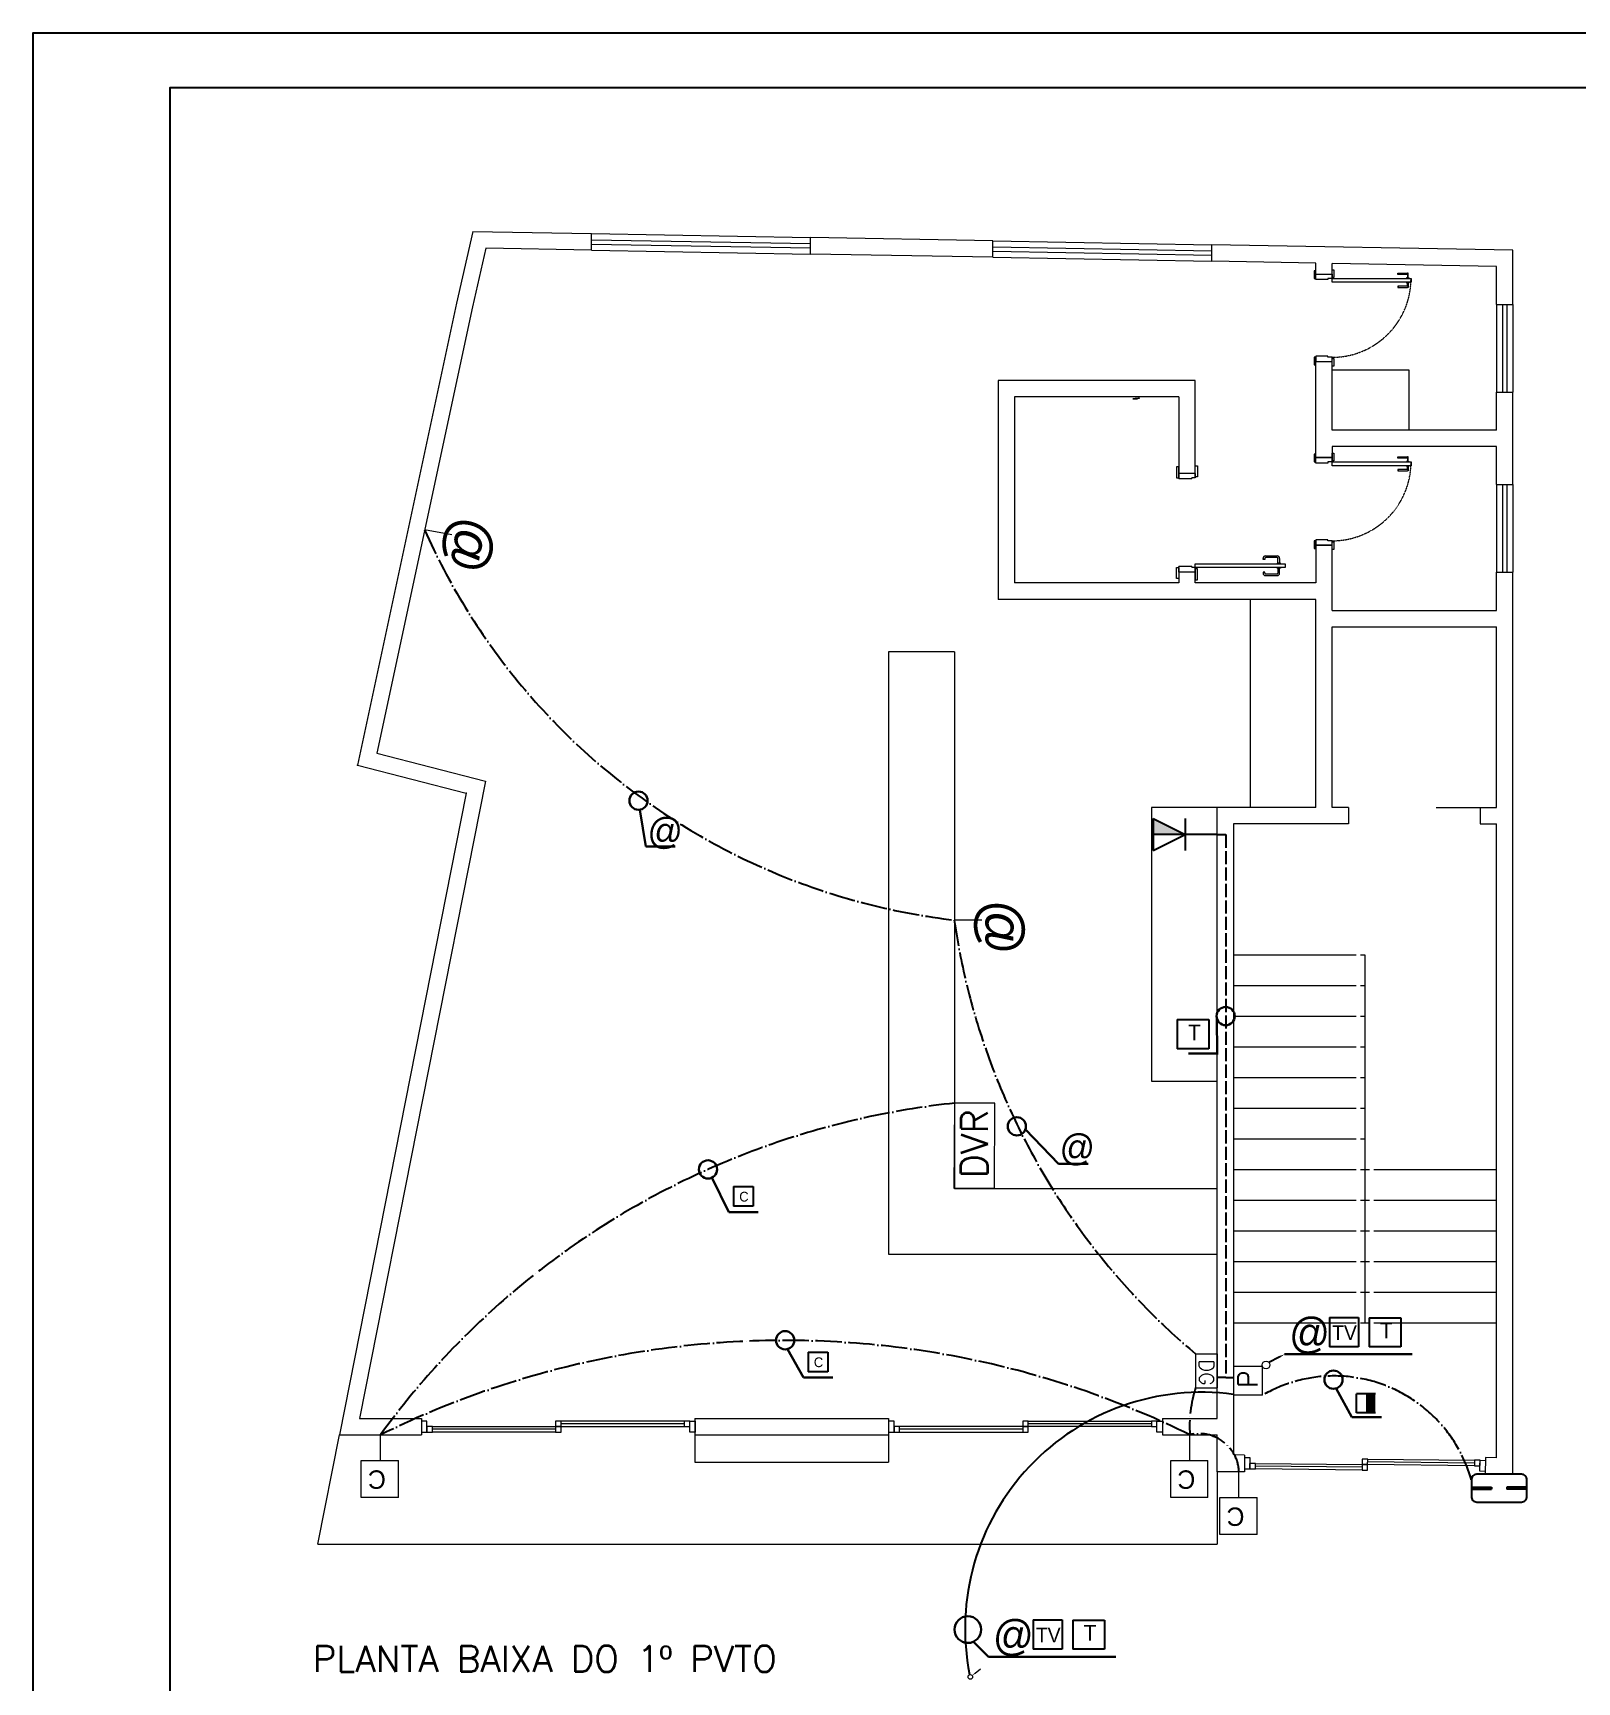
# Model space of a CAD drawing. Header units: millimetres. Extents: x 18652 to 51407, y 18252 to 30404.
# Drawn here: x 40451 to 41861, y 19716 to 21222 of the extents above; entities that cross this region are included whole.
import ezdxf

# ---------------------------------------------------------------- set-up
doc = ezdxf.new("R2010")
doc.units = ezdxf.units.MM
for name, pattern in [('ACAD_ISO02W100', [15, 12, -3]), ('ACAD_ISO04W100', [30, 24, -3, 0, -3]), ('CONTINU', [0]), ('HIDDEN', [0.375, 0.25, -0.125])]:
    doc.linetypes.add(name, pattern=pattern)
for name, color, linetype, lineweight in [('ARQ09252C', 252, 'Continuous', 9), ('EJEL05130C', 130, 'Continuous', 30), ('EJEL0580C', 80, 'Continuous', 9), ('EJEL09210C', 210, 'Continuous', 9), ('EJEL25170C', 170, 'Continuous', 25), ('EJEL25170T', 170, 'ACAD_ISO02W100', 25), ('EJEL25170TP', 1, 'ACAD_ISO04W100', 25), ('EJELFORMATO', 170, 'Continuous', 25)]:
    doc.layers.add(name, color=color, linetype=linetype, lineweight=lineweight)
for name, color, linetype in [('BLOCOS-ELÉTRICOS', 22, 'Continuous'), ('Correções', 30, 'Continuous'), ('P02', 2, 'Continuous'), ('Rede Lógica', 6, 'Continuous'), ('VIEWPORT', 10, 'Continuous')]:
    doc.layers.add(name, color=color, linetype=linetype)
doc.styles.add('PADRÃO', font='', dxfattribs={"height": 0.2})
doc.styles.add('ROMANS', font='romans.shx')
doc.styles.add('SR80', font='SIMPLEX', dxfattribs={"height": 0.1})
doc.styles.get('PADRÃO').set_extended_font_data('AvantGarde Bk BT')

# ---------------------------------------------------------------- blocks, each defined once
blk = doc.blocks.new('A$Ce3462856')
at = {"layer": 'EJEL0580C'}
blk.add_line((0.106, 0.274), (0.106, 0), dxfattribs=at)
at = {"layer": 'EJEL0580C', "style": 'PADRÃO'}
blk.add_text('@', height=0.408, dxfattribs=at).set_placement((-0.099, 0.274))
blk = doc.blocks.new('A$C10176D62')
at = {"layer": 'BLOCOS-ELÉTRICOS', "color": 1}
for p, q in [((0, 0.081), (0.1079, 0.081)), ((0, 0.069), (0.1079, 0.069)), ((0.1079, 0.081), (0.1079, 0.069)), ((0.3, 0.081), (0.1921, 0.081)), ((0.1921, 0.081), (0.1921, 0.069)), ((0.3, 0.069), (0.1921, 0.069))]:
    blk.add_line(p, q, dxfattribs=at)
at = {"layer": 'BLOCOS-ELÉTRICOS', "color": 3}
blk.add_lwpolyline([(0, 0.03, 0.414214), (0.03, 0), (0.27, 0, 0.414214), (0.3, 0.03), (0.3, 0.12, 0.414214), (0.27, 0.15), (0.03, 0.15, 0.414214), (0, 0.12)], format="xyb", close=True, dxfattribs=at)
blk = doc.blocks.new('A$C04E14035')
at = {"layer": 'BLOCOS-ELÉTRICOS'}
blk.add_hatch(color=3, dxfattribs=at).paths.add_polyline_path([(0.15, 0.075), (0.3, 0), (0.3, 0.075)])
at = {"layer": 'BLOCOS-ELÉTRICOS', "color": 3}
for p, q in [((0.3, 0.15), (0.15, 0.075)), ((0.15, 0), (0.15, 0.15)), ((0.3, 0), (0.3, 0.15)), ((0, 0.075), (0.15, 0.075)), ((0.3, 0), (0.15, 0.075)), ((0.15, 0.075), (0.3, 0.075))]:
    blk.add_line(p, q, dxfattribs=at)
blk = doc.blocks.new('36')
at = {"layer": 'EJEL0580C'}
for p, q in [((3412.247, 1844.068, -0.323), (3412.646, 1844.068, -0.323)), ((3412.247, 1844.068, -0.323), (3412.247, 1843.669, -0.323)), ((3412.646, 1844.068, -0.323), (3412.646, 1843.669, -0.323)), ((3412.446, 1843.669, -0.323), (3412.247, 1843.669, -0.323)), ((3412.646, 1843.669, -0.323), (3412.441, 1843.669, -0.323)), ((3412.441, 1843.669, -0.323), (3412.441, 1843.393, -0.323))]:
    blk.add_line(p, q, dxfattribs=at)
at = {"layer": 'EJEL0580C', "style": 'PADRÃO'}
blk.add_text('C', height=0.198, dxfattribs=at).set_placement((3412.382, 1843.776, -0.323))
blk = doc.blocks.new('A$C4247474B')
at = {"layer": 'EJEL0580C'}
for p, q in [((0, 0), (31.7, 0)), ((0, 0), (0, -31.7)), ((31.7, 0), (31.7, -31.7)), ((0, -31.7), (31.7, -31.7))]:
    blk.add_line(p, q, dxfattribs=at)
at = {"layer": 'EJEL0580C', "style": 'SR80'}
blk.add_text('P', height=21.2, rotation=270, dxfattribs=at).set_placement((5.5, -8.3))
blk = doc.blocks.new('A$C1F842686')
at = {"layer": 'EJEL0580C', "linetype": 'ByBlock', "lineweight": -2}
blk.add_line((10.5, 8.1), (22.8, 17.5), dxfattribs=at)
at = {"layer": 'EJEL0580C'}
blk.add_circle((0, 0), 5.13, dxfattribs=at)
blk.add_solid([(11.3, 7), (3.7, 3.3), (9.6, 9.2)], dxfattribs=at)
blk = doc.blocks.new('hrneh')
at = {"layer": 'Rede Lógica'}
for p, q in [((17296.6, 9543.9), (17296.6, 9563.8)), ((17296.6, 9563.8), (17306.5, 9563.8)), ((17306.5, 9563.8), (17316.4, 9563.8)), ((17316.4, 9543.9), (17316.4, 9563.8)), ((17316.4, 9543.9), (17296.6, 9543.9))]:
    blk.add_line(p, q, dxfattribs=at)
at = {"layer": 'Rede Lógica', "color": 6, "style": 'PADRÃO'}
blk.add_text('TV', height=9.85, rotation=180, dxfattribs=at).set_placement((17314.6, 9559.1))
blk = doc.blocks.new('A$C7b1e8a3d')
at = {"layer": 'Rede Lógica'}
h = blk.add_hatch(color=6, dxfattribs=at)
h.dxf.hatch_style = 1
h.paths.add_polyline_path([(0.282, 0.282), (0.141, 0.282), (0.141, 0), (0.282, 0)])
h = blk.add_hatch(color=6, dxfattribs=at)
h.dxf.hatch_style = 1
h.paths.add_polyline_path([(0.141, 0.282), (0.141, 0), (0.282, 0), (0.282, 0.282)])
at = {"layer": 'Rede Lógica', "color": 6}
for p, q in [((0.282, 0.282, 0.079), (0, 0.282, 0.079)), ((0, 0, 0.079), (0, 0.282, 0.079)), ((0.282, 0.282, 0.079), (0, 0.282, 0.079)), ((0.282, 0, 0.079), (0, 0, 0.079)), ((0.282, 0, 0.079), (0, 0, 0.079))]:
    blk.add_line(p, q, dxfattribs=at)
blk = doc.blocks.new('cc')
at = {"layer": 'Rede Lógica'}
for p, q in [((37491.183, 6894.684), (37491.379, 6894.684)), ((37491.183, 6894.684), (37491.183, 6894.487)), ((37491.379, 6894.684), (37491.379, 6894.487)), ((37491.281, 6894.487), (37491.183, 6894.487)), ((37491.379, 6894.487), (37491.232, 6894.487))]:
    blk.add_line(p, q, dxfattribs=at)
at = {"layer": 'Rede Lógica', "color": 6, "style": 'PADRÃO'}
blk.add_text('C', height=0.0974, dxfattribs=at).set_placement((37491.24, 6894.533))
blk = doc.blocks.new('37')
at = {"layer": 'EJEL0580C'}
for p, q in [((3411.988, 1842.65), (3411.988, 1843.082)), ((3411.988, 1843.082), (3412.904, 1843.082)), ((3412.904, 1842.65), (3412.904, 1843.082)), ((3411.988, 1842.65), (3412.904, 1842.65))]:
    blk.add_line(p, q, dxfattribs=at)
at = {"layer": 'EJEL0580C', "style": 'SR80'}
blk.add_text('DVR', height=0.2876, dxfattribs=at).set_placement((3412.1, 1842.725))
blk = doc.blocks.new('Eletroduto que sober')
at = {"layer": 'EJEL09210C', "linetype": 'ByBlock', "lineweight": -2}
blk.add_line((37626.687, 7031), (37626.578, 7030.942), dxfattribs=at)
at = {"layer": 'EJEL09210C'}
blk.add_circle((37626.547, 7030.915), 0.041, dxfattribs=at)
blk.add_solid([(37626.682, 7031.01), (37626.746, 7031.029), (37626.692, 7030.99)], dxfattribs=at)

msp = doc.modelspace()

# ---------------------------------------------------------------- linework, layer by layer
at = {"layer": 'ARQ09252C'}
for p, q in [((40852.9, 21040.7), (40838, 20975.3)), ((40852.9, 21040.7), (40961.3, 21038.8)), ((40961.3, 21023.8), (40961.3, 21038.8)), ((40961.3, 21038.8), (41161.3, 21035.2)), ((40864.8, 21025.5), (40852.6, 20972.1)), ((40961.3, 21023.8), (40864.8, 21025.5)), ((40961.3, 21029.3), (41161.3, 21025.7)), ((40961.3, 21023.8), (41161.3, 21020.2)), ((40961.4, 21033.3), (41161.4, 21029.7)), ((41327.6, 21032.2), (41161.3, 21035.2)), ((41161.3, 21020.2), (41161.3, 21035.2)), ((41327.6, 21017.2), (41327.6, 21032.2)), ((41327.6, 21032.2), (41527.6, 21028.6)), ((41327.6, 21022.7), (41527.6, 21019.1)), ((41327.7, 21026.7), (41527.7, 21023.1)), ((41802.6, 21023.7), (41527.6, 21028.6)), ((41527.6, 21013.6), (41527.6, 21028.6)), ((41802.6, 20974.1), (41802.6, 21023.7)), ((41327.6, 21017.2), (41161.3, 21020.2)), ((41327.6, 21017.2), (41527.6, 21013.6)), ((41622.6, 21011.9), (41527.6, 21013.6)), ((41622.6, 21001.9), (41622.6, 21011.9)), ((41787.6, 21008.9), (41637.6, 21011.6)), ((41637.6, 21001.9), (41637.6, 21011.6)), ((41787.6, 20974.1), (41787.6, 21008.9)), ((41621.1, 21004.9), (41621.1, 20997.9)), ((41622.6, 21004.9), (41621.1, 21004.9)), ((41621.1, 20997.9), (41622.6, 20997.9)), ((41622.6, 20997.9), (41622.6, 21004.9)), ((41622.6, 21001.9), (41637.6, 21001.9)), ((41622.6, 21001.9), (41637.6, 21001.9)), ((41622.6, 20996.9), (41622.6, 21001.9)), ((41633.6, 20996.9), (41622.6, 20996.9)), ((41637.6, 20997.9), (41633.6, 20997.9)), ((41633.6, 20997.9), (41633.6, 20996.9)), ((41637.6, 20998.9), (41637.6, 21005.9)), ((41637.6, 21005.9), (41639.1, 21005.9)), ((41637.6, 21001.9), (41637.6, 20997.9)), ((41639.1, 20998.9), (41637.6, 20998.9)), ((41637.6, 20994.4), (41637.6, 20997.9)), ((41637.6, 20997.9), (41709.6, 20997.9)), ((41709.6, 20994.4), (41637.6, 20994.4)), ((41639.1, 21005.9), (41639.1, 20998.9)), ((41697.6, 21001.5), (41697.6, 21002.6)), ((41697.6, 21002.6), (41706.3, 21002.6)), ((41706.3, 21001.5), (41697.6, 21001.5)), ((41697.8, 21001.5), (41697.8, 21002.6)), ((41705.5, 20997.9), (41705.5, 20998.1)), ((41707.8, 20997.9), (41705.5, 20997.9)), ((41707.8, 20994.4), (41705.5, 20994.4)), ((41705.5, 20994.4), (41705.5, 20994.2)), ((41705.8, 20998.4), (41707.5, 20998.4)), ((41705.8, 20993.9), (41707.5, 20993.9)), ((41707.1, 21002.6), (41706.3, 21002.6)), ((41706.3, 21001.5), (41706.3, 20998.4)), ((41706.3, 20998.4), (41707.1, 20998.4)), ((41706.3, 20990.8), (41706.3, 20993.9)), ((41707.1, 20998.4), (41707.1, 21002.6)), ((41707.1, 20993.9), (41707.1, 20989.7)), ((41707.8, 20998.1), (41707.8, 20997.9)), ((41707.8, 20994.2), (41707.8, 20994.4)), ((41709.6, 20997.9), (41709.6, 20994.4)), ((41706.3, 20990.8), (41697.6, 20990.8)), ((41697.6, 20990.8), (41697.6, 20989.7)), ((41697.6, 20989.7), (41706.3, 20989.7)), ((41697.8, 20990.8), (41697.8, 20989.7)), ((41707.1, 20989.7), (41706.3, 20989.7)), ((40838, 20975.3), (40747.5, 20553.5)), ((40852.6, 20972.1), (40765.2, 20564.5)), ((41787.6, 20974.1), (41802.6, 20974.1)), ((41787.6, 20974.1), (41787.6, 20894.1)), ((41793.1, 20974.1), (41793.1, 20894.1)), ((41797.1, 20974.1), (41797.1, 20894.1)), ((41802.6, 20974.1), (41802.6, 20894.1)), ((41621.1, 20925.9), (41621.1, 20918.9)), ((41622.6, 20925.9), (41621.1, 20925.9)), ((41621.1, 20918.9), (41622.6, 20918.9)), ((41633.6, 20926.9), (41622.6, 20926.9)), ((41622.6, 20926.9), (41622.6, 20921.9)), ((41622.6, 20918.9), (41622.6, 20925.9)), ((41622.6, 20834.3), (41622.6, 20921.9)), ((41622.6, 20921.9), (41637.6, 20921.9)), ((41622.6, 20921.9), (41637.6, 20921.9)), ((41633.6, 20925.9), (41633.6, 20926.9)), ((41637.6, 20925.9), (41633.6, 20925.9)), ((41637.6, 20921.9), (41637.6, 20925.9)), ((41637.6, 20917.9), (41637.6, 20924.9)), ((41637.6, 20924.9), (41639.1, 20924.9)), ((41637.6, 20859.3), (41637.6, 20921.9)), ((41639.1, 20917.9), (41637.6, 20917.9)), ((41639.1, 20924.9), (41639.1, 20917.9)), ((41512.6, 20904.8), (41332.6, 20904.8)), ((41332.6, 20904.8), (41332.6, 20704.8)), ((41512.6, 20819.8), (41512.6, 20904.8)), ((41637.6, 20914.3), (41707.6, 20914.3)), ((41707.6, 20914.3), (41707.6, 20859.3)), ((41497.6, 20889.8), (41347.6, 20889.8)), ((41347.6, 20889.8), (41347.6, 20719.8)), ((41497.6, 20889.8), (41497.6, 20819.8)), ((41787.6, 20859.3), (41787.6, 20894.1)), ((41787.6, 20894.1), (41802.6, 20894.1)), ((41802.6, 20809.6), (41802.6, 20894.1)), ((41787.6, 20859.3), (41637.6, 20859.3)), ((41787.6, 20844.3), (41637.6, 20844.3)), ((41637.6, 20844.3), (41637.6, 20834.3)), ((41787.6, 20809.6), (41787.6, 20844.3)), ((41495.6, 20825.8), (41495.6, 20815.8)), ((41497.6, 20825.8), (41495.6, 20825.8)), ((41497.6, 20815.8), (41497.6, 20825.8)), ((41512.6, 20816.8), (41512.6, 20826.8)), ((41512.6, 20826.8), (41514.6, 20826.8)), ((41514.6, 20826.8), (41514.6, 20816.8)), ((41621.1, 20837.3), (41621.1, 20830.3)), ((41622.6, 20837.3), (41621.1, 20837.3)), ((41621.1, 20830.3), (41622.6, 20830.3)), ((41622.6, 20830.3), (41622.6, 20837.3)), ((41637.6, 20834.3), (41622.6, 20834.3)), ((41622.6, 20834.3), (41637.6, 20834.3)), ((41622.6, 20829.3), (41622.6, 20834.3)), ((41633.6, 20829.3), (41622.6, 20829.3)), ((41637.6, 20830.3), (41633.6, 20830.3)), ((41633.6, 20830.3), (41633.6, 20829.3)), ((41637.6, 20831.3), (41637.6, 20838.3)), ((41637.6, 20838.3), (41639.1, 20838.3)), ((41637.6, 20834.3), (41637.6, 20830.3)), ((41639.1, 20831.3), (41637.6, 20831.3)), ((41637.6, 20826.8), (41637.6, 20830.3)), ((41637.6, 20830.3), (41709.6, 20830.3)), ((41709.6, 20826.8), (41637.6, 20826.8)), ((41639.1, 20838.3), (41639.1, 20831.3)), ((41697.6, 20833.9), (41697.6, 20835.1)), ((41697.6, 20835.1), (41706.3, 20835.1)), ((41706.3, 20833.9), (41697.6, 20833.9)), ((41697.8, 20833.9), (41697.8, 20835.1)), ((41705.5, 20830.3), (41705.5, 20830.5)), ((41707.8, 20830.3), (41705.5, 20830.3)), ((41707.8, 20826.8), (41705.5, 20826.8)), ((41705.5, 20826.8), (41705.5, 20826.7)), ((41705.8, 20830.8), (41707.5, 20830.8)), ((41705.8, 20826.4), (41707.5, 20826.4)), ((41707.1, 20835.1), (41706.3, 20835.1)), ((41706.3, 20833.9), (41706.3, 20830.8)), ((41706.3, 20830.8), (41707.1, 20830.8)), ((41706.3, 20823.3), (41706.3, 20826.4)), ((41707.1, 20830.8), (41707.1, 20835.1)), ((41707.1, 20826.4), (41707.1, 20822.1)), ((41707.8, 20830.5), (41707.8, 20830.3)), ((41707.8, 20826.7), (41707.8, 20826.8)), ((41709.6, 20830.3), (41709.6, 20826.8)), ((41495.6, 20815.8), (41497.6, 20815.8)), ((41512.6, 20819.8), (41497.6, 20819.8)), ((41512.6, 20819.8), (41497.6, 20819.8)), ((41497.6, 20819.8), (41497.6, 20814.8)), ((41497.6, 20819.8), (41497.6, 20814.8)), ((41509.6, 20814.8), (41497.6, 20814.8)), ((41509.6, 20814.8), (41497.6, 20814.8)), ((41509.6, 20814.8), (41509.6, 20815.8)), ((41509.6, 20814.8), (41509.6, 20815.8)), ((41512.6, 20815.8), (41509.6, 20815.8)), ((41512.6, 20819.8), (41512.6, 20815.8)), ((41512.6, 20819.8), (41512.6, 20815.8)), ((41514.6, 20816.8), (41512.6, 20816.8)), ((41706.3, 20823.3), (41697.6, 20823.3)), ((41697.6, 20823.3), (41697.6, 20822.1)), ((41697.6, 20822.1), (41706.3, 20822.1)), ((41697.8, 20823.3), (41697.8, 20822.1)), ((41707.1, 20822.1), (41706.3, 20822.1)), ((41787.6, 20809.6), (41802.6, 20809.6)), ((41787.6, 20809.6), (41787.6, 20729.6)), ((41793.1, 20809.6), (41793.1, 20729.6)), ((41797.1, 20809.6), (41797.1, 20729.6)), ((41802.6, 20809.6), (41802.6, 20729.6)), ((41621.1, 20758.3), (41621.1, 20751.3)), ((41622.6, 20758.3), (41621.1, 20758.3)), ((41621.1, 20751.3), (41622.6, 20751.3)), ((41633.6, 20759.3), (41622.6, 20759.3)), ((41622.6, 20759.3), (41622.6, 20754.3)), ((41622.6, 20751.3), (41622.6, 20758.3)), ((41637.6, 20754.3), (41622.6, 20754.3)), ((41622.6, 20754.3), (41622.6, 20719.8)), ((41622.6, 20754.3), (41637.6, 20754.3)), ((41633.6, 20758.3), (41633.6, 20759.3)), ((41637.6, 20758.3), (41633.6, 20758.3)), ((41637.6, 20754.3), (41637.6, 20758.3)), ((41637.6, 20750.3), (41637.6, 20757.3)), ((41637.6, 20757.3), (41639.1, 20757.3)), ((41637.6, 20694.8), (41637.6, 20754.3)), ((41639.1, 20750.3), (41637.6, 20750.3)), ((41639.1, 20757.3), (41639.1, 20750.3)), ((41512.6, 20737.3), (41594.6, 20737.3)), ((41512.6, 20733.8), (41512.6, 20737.3)), ((41574.6, 20741.3), (41574.6, 20742.3)), ((41576.1, 20741.3), (41574.6, 20741.3)), ((41576.1, 20742.3), (41576.1, 20741.3)), ((41576.8, 20744.5), (41587.3, 20744.5)), ((41587.3, 20743), (41576.8, 20743)), ((41590.3, 20737.8), (41587.3, 20737.8)), ((41587.3, 20737.8), (41587.3, 20737.3)), ((41587.3, 20737.3), (41590.3, 20737.3)), ((41588.1, 20737.8), (41588.1, 20742.3)), ((41589.6, 20737.8), (41588.1, 20737.8)), ((41589.6, 20742.3), (41589.6, 20737.8)), ((41590.3, 20737.3), (41590.3, 20737.8)), ((41594.6, 20737.3), (41594.6, 20733.8)), ((41495.6, 20723.8), (41495.6, 20733.8)), ((41495.6, 20733.8), (41497.6, 20733.8)), ((41497.6, 20723.8), (41495.6, 20723.8)), ((41509.6, 20734.8), (41497.6, 20734.8)), ((41509.6, 20734.8), (41497.6, 20734.8)), ((41497.6, 20729.8), (41497.6, 20734.8)), ((41497.6, 20729.8), (41497.6, 20734.8)), ((41497.6, 20733.8), (41497.6, 20723.8)), ((41497.6, 20729.8), (41497.6, 20719.8)), ((41512.6, 20729.8), (41497.6, 20729.8)), ((41512.6, 20729.8), (41497.6, 20729.8)), ((41509.6, 20734.8), (41509.6, 20733.8)), ((41509.6, 20734.8), (41509.6, 20733.8)), ((41512.6, 20733.8), (41509.6, 20733.8)), ((41512.6, 20729.8), (41512.6, 20733.8)), ((41512.6, 20729.8), (41512.6, 20733.8)), ((41594.6, 20733.8), (41512.6, 20733.8)), ((41514.6, 20732.8), (41512.6, 20732.8)), ((41512.6, 20732.8), (41512.6, 20722.8)), ((41512.6, 20719.8), (41512.6, 20729.8)), ((41512.6, 20722.8), (41514.6, 20722.8)), ((41514.6, 20722.8), (41514.6, 20732.8)), ((41576.1, 20729.8), (41574.6, 20729.8)), ((41574.6, 20729.8), (41574.6, 20728.8)), ((41576.1, 20728.8), (41576.1, 20729.8)), ((41587.3, 20728), (41576.8, 20728)), ((41576.8, 20726.5), (41587.3, 20726.5)), ((41587.3, 20733.3), (41587.3, 20733.8)), ((41587.3, 20733.8), (41590.3, 20733.8)), ((41590.3, 20733.3), (41587.3, 20733.3)), ((41589.6, 20733.3), (41588.1, 20733.3)), ((41588.1, 20733.3), (41588.1, 20728.8)), ((41589.6, 20728.8), (41589.6, 20733.3)), ((41590.3, 20733.8), (41590.3, 20733.3)), ((41787.6, 20694.8), (41787.6, 20729.6)), ((41787.6, 20729.6), (41802.6, 20729.6)), ((41802.6, 20694.8), (41802.6, 20729.6)), ((41497.6, 20719.8), (41347.6, 20719.8)), ((41622.6, 20719.8), (41512.6, 20719.8)), ((41622.6, 20704.8), (41332.6, 20704.8)), ((41562.6, 20704.8), (41562.6, 20514.8)), ((41622.6, 20514.8), (41622.6, 20704.8)), ((41637.6, 20694.8), (41787.6, 20694.8)), ((41802.6, 19905.9), (41802.6, 20694.8)), ((41637.6, 20514.8), (41637.6, 20679.8)), ((41637.6, 20679.8), (41787.6, 20679.8)), ((41787.6, 20514.8), (41787.6, 20679.8)), ((41232.6, 20657), (41232.6, 20107)), ((41292.6, 20657), (41232.6, 20657)), ((41292.6, 20657), (41292.6, 20167)), ((40765.2, 20564.5), (40864.4, 20538.8)), ((40747.5, 20553.5), (40846.9, 20527.9)), ((40846.9, 20527.9), (40731.1, 19942)), ((40864.4, 20538.8), (40749.3, 19957)), ((41532.6, 20514.8), (41472.6, 20514.8)), ((41472.6, 20514.8), (41472.6, 20264.8)), ((41532.6, 19957), (41532.6, 20514.8)), ((41622.6, 20514.8), (41532.6, 20514.8)), ((41652.6, 20514.8), (41637.6, 20514.8)), ((41652.6, 20514.8), (41652.6, 20499.8)), ((41732.6, 20514.8), (41787.6, 20514.8)), ((41772.6, 20514.8), (41787.6, 20514.8)), ((41772.6, 20514.8), (41772.6, 20499.8)), ((41652.6, 20499.8), (41547.6, 20499.8)), ((41547.6, 20499.8), (41547.6, 19923.6)), ((41772.6, 20499.8), (41787.6, 20499.8)), ((41772.6, 20499.8), (41787.6, 20499.8)), ((41787.6, 19921), (41787.6, 20499.8)), ((41472.6, 20264.8), (41532.6, 20264.8)), ((41292.6, 20167), (41532.6, 20167)), ((41232.6, 20107), (41532.6, 20107)), ((40749.3, 19957), (40806, 19957)), ((40806, 19957), (40806, 19942)), ((40811, 19954.5), (40806, 19954.5)), ((40806, 19954.5), (40806, 19944.5)), ((40811, 19944.5), (40811, 19954.5)), ((40933.5, 19954.5), (40928.5, 19954.5)), ((40928.5, 19954.5), (40928.5, 19949.5)), ((40933.5, 19949.5), (40933.5, 19954.5)), ((41046, 19954.5), (40933.5, 19954.5)), ((41051, 19954.5), (41046, 19954.5)), ((41046, 19954.5), (41046, 19949.5)), ((41051, 19954.5), (41056, 19954.5)), ((41051, 19944.5), (41051, 19954.5)), ((41051, 19949.5), (41051, 19954.5)), ((41055.6, 19957), (41232.6, 19957)), ((41055.6, 19957), (41055.6, 19942)), ((41056, 19954.5), (41056, 19944.5)), ((41232.6, 19957), (41232.6, 19942)), ((41237.6, 19954.5), (41232.6, 19954.5)), ((41232.6, 19954.5), (41232.6, 19944.5)), ((41237.6, 19944.5), (41237.6, 19954.5)), ((41360.1, 19954.5), (41355.1, 19954.5)), ((41355.1, 19954.5), (41355.1, 19949.5)), ((41360.1, 19949.5), (41360.1, 19954.5)), ((41360.1, 19954.5), (41472.6, 19954.5)), ((41477.6, 19954.5), (41472.6, 19954.5)), ((41472.6, 19954.5), (41472.6, 19949.5)), ((41477.6, 19954.5), (41482.6, 19954.5)), ((41477.6, 19944.5), (41477.6, 19954.5)), ((41477.6, 19949.5), (41477.6, 19954.5)), ((41482.6, 19957), (41532.6, 19957)), ((41482.6, 19957), (41482.6, 19942)), ((41482.6, 19954.5), (41482.6, 19944.5)), ((40731.1, 19942), (40806, 19942)), ((40806, 19944.5), (40811, 19944.5)), ((40816, 19949.5), (40811, 19949.5)), ((40811, 19949.5), (40811, 19944.5)), ((40811, 19944.5), (40816, 19944.5)), ((40816, 19944.5), (40816, 19949.5)), ((40816, 19949.5), (40928.5, 19949.5)), ((40928.5, 19947), (40816, 19947)), ((40928.5, 19944.5), (40816, 19944.5)), ((40928.5, 19949.5), (40933.5, 19949.5)), ((40933.5, 19949.5), (40928.5, 19949.5)), ((40928.5, 19949.5), (40928.5, 19944.5)), ((40928.5, 19944.5), (40933.5, 19944.5)), ((41046, 19952), (40933.5, 19952)), ((40933.5, 19944.5), (40933.5, 19949.5)), ((40933.5, 19949.5), (41046, 19949.5)), ((41046, 19949.5), (41051, 19949.5)), ((41056, 19944.5), (41051, 19944.5)), ((41055.6, 19942), (41232.6, 19942)), ((41055.6, 19942), (41055.6, 19917)), ((41232.6, 19944.5), (41237.6, 19944.5)), ((41232.6, 19942), (41232.6, 19917)), ((41242.6, 19949.5), (41237.6, 19949.5)), ((41237.6, 19949.5), (41237.6, 19944.5)), ((41237.6, 19944.5), (41242.6, 19944.5)), ((41355.1, 19949.5), (41240.1, 19949.5)), ((41242.6, 19944.5), (41242.6, 19949.5)), ((41355.1, 19947), (41242.6, 19947)), ((41242.6, 19944.5), (41355.1, 19944.5)), ((41355.1, 19949.5), (41360.1, 19949.5)), ((41360.1, 19949.5), (41355.1, 19949.5)), ((41355.1, 19949.5), (41355.1, 19944.5)), ((41355.1, 19944.5), (41360.1, 19944.5)), ((41472.6, 19952), (41360.1, 19952)), ((41360.1, 19944.5), (41360.1, 19949.5)), ((41472.6, 19949.5), (41360.1, 19949.5)), ((41472.6, 19949.5), (41477.6, 19949.5)), ((41482.6, 19944.5), (41477.6, 19944.5)), ((41482.6, 19942), (41532.6, 19942)), ((41532.6, 19908.2), (41532.6, 19942)), ((41557.6, 19923.5), (41547.6, 19923.6)), ((41557.6, 19923.5), (41557.4, 19908.2)), ((41055.6, 19917), (41232.6, 19917)), ((41557.4, 19908.2), (41532.6, 19908.2)), ((41557.6, 19921), (41557.5, 19911)), ((41557.5, 19911), (41562.5, 19910.9)), ((41562.6, 19920.9), (41557.6, 19921)), ((41562.5, 19910.9), (41562.6, 19920.9)), ((41567.5, 19915.9), (41562.5, 19915.9)), ((41562.5, 19915.9), (41562.5, 19910.9)), ((41562.5, 19910.9), (41567.5, 19910.9)), ((41567.5, 19910.9), (41567.5, 19915.9)), ((41567.5, 19915.9), (41665, 19914.8)), ((41665, 19912.3), (41567.5, 19913.4)), ((41665, 19909.8), (41567.5, 19910.9)), ((41665.1, 19919.8), (41665, 19914.8)), ((41665, 19914.8), (41670, 19914.8)), ((41670, 19914.8), (41665, 19914.8)), ((41665, 19914.8), (41665, 19909.8)), ((41665, 19909.8), (41670, 19909.8)), ((41670.1, 19919.8), (41665.1, 19919.8)), ((41670, 19914.8), (41670.1, 19919.8)), ((41767.5, 19916.2), (41670, 19917.3)), ((41670, 19909.8), (41670, 19914.8)), ((41767.5, 19913.7), (41670, 19914.8)), ((41670.1, 19919.8), (41767.6, 19918.7)), ((41767.6, 19918.7), (41767.5, 19913.7)), ((41767.5, 19913.7), (41772.5, 19913.7)), ((41772.6, 19918.7), (41767.6, 19918.7)), ((41772.4, 19908.7), (41772.6, 19918.7)), ((41777.4, 19908.6), (41772.4, 19908.7)), ((41772.5, 19913.7), (41772.6, 19918.7)), ((41772.6, 19918.7), (41777.6, 19918.6)), ((41777.6, 19921.1), (41777.4, 19906.1)), ((41777.6, 19918.6), (41777.4, 19908.6)), ((41787.6, 19921), (41777.6, 19921.1)), ((41802.6, 19905.9), (41777.4, 19906.1))]:
    msp.add_line(p, q, dxfattribs=at)
at = {"layer": 'ARQ09252C', "linetype": 'CONTINU'}
for p, q in [((41461.5, 20889.8), (41453.4, 20889.8)), ((41459.5, 20887.9), (41455.5, 20887.9)), ((41459.3, 20887.7), (41455.7, 20887.7)), ((41461.3, 20888.4), (41457.6, 20888.4)), ((41459.4, 20887.7), (41459.3, 20887.7)), ((41459.5, 20887.9), (41459.4, 20887.8)), ((41459.4, 20887.8), (41459.4, 20887.7)), ((41459.5, 20887.9), (41459.5, 20888.4)), ((41461.4, 20888.5), (41461.3, 20888.4)), ((41461.5, 20888.5), (41461.4, 20888.5)), ((41461.5, 20888.6), (41461.5, 20889.8)), ((41461.5, 20888.6), (41461.5, 20888.5))]:
    msp.add_line(p, q, dxfattribs=at)
at = {"layer": 'ARQ09252C', "color": 0}
for p, q in [((41512.6, 20733.8), (41512.6, 20737.3)), ((41512.6, 20737.3), (41594.6, 20737.3)), ((41594.6, 20737.3), (41594.6, 20733.8)), ((41594.6, 20733.8), (41512.6, 20733.8))]:
    msp.add_line(p, q, dxfattribs=at)
at = {"layer": 'ARQ09252C', "ltscale": 0.03}
for p, q in [((41659.6, 20379.8), (41547.6, 20379.8)), ((41667.6, 20379.8), (41663.6, 20379.8)), ((41667.6, 20183.8), (41667.6, 20379.8)), ((41659.6, 20351.8), (41547.6, 20351.8)), ((41667.6, 20351.8), (41663.6, 20351.8)), ((41659.6, 20323.8), (41547.6, 20323.8)), ((41667.6, 20323.8), (41663.6, 20323.8)), ((41659.6, 20295.8), (41547.6, 20295.8)), ((41667.6, 20295.8), (41663.6, 20295.8)), ((41659.6, 20267.8), (41547.6, 20267.8)), ((41667.6, 20267.8), (41663.6, 20267.8)), ((41659.6, 20239.8), (41547.6, 20239.8)), ((41667.6, 20239.8), (41663.6, 20239.8)), ((41659.6, 20211.8), (41547.6, 20211.8)), ((41667.6, 20211.8), (41663.6, 20211.8)), ((41659.6, 20183.8), (41547.6, 20183.8)), ((41667.6, 20183.8), (41663.6, 20183.8))]:
    msp.add_line(p, q, dxfattribs=at)
at = {"layer": 'ARQ09252C', "ltscale": 15}
for p, q in [((41667.6, 20043.8), (41667.6, 20183.8)), ((41671.6, 20183.8), (41667.6, 20183.8)), ((41787.6, 20183.8), (41675.6, 20183.8)), ((41659.6, 20155.8), (41547.6, 20155.8)), ((41667.6, 20155.8), (41663.6, 20155.8)), ((41671.6, 20155.8), (41667.6, 20155.8)), ((41787.6, 20155.8), (41675.6, 20155.8)), ((41659.6, 20127.8), (41547.6, 20127.8)), ((41667.6, 20127.8), (41663.6, 20127.8)), ((41671.6, 20127.8), (41667.6, 20127.8)), ((41787.6, 20127.8), (41675.6, 20127.8)), ((41659.6, 20099.8), (41547.6, 20099.8)), ((41667.6, 20099.8), (41663.6, 20099.8)), ((41671.6, 20099.8), (41667.6, 20099.8)), ((41787.6, 20099.8), (41675.6, 20099.8)), ((41659.6, 20071.8), (41547.6, 20071.8)), ((41667.6, 20071.8), (41663.6, 20071.8)), ((41671.6, 20071.8), (41667.6, 20071.8)), ((41787.6, 20071.8), (41675.6, 20071.8)), ((41659.6, 20043.8), (41547.6, 20043.8)), ((41667.6, 20043.8), (41663.6, 20043.8)), ((41671.6, 20043.8), (41667.6, 20043.8)), ((41787.6, 20043.8), (41675.6, 20043.8)), ((40711.3, 19842), (40731.1, 19942)), ((41532.6, 19908.8), (41532.6, 19842)), ((40711.3, 19842), (41532.6, 19842))]:
    msp.add_line(p, q, dxfattribs=at)
at = {"layer": 'ARQ09252C', "linetype": 'HIDDEN'}
for centre in [(41637.6, 20997.9), (41637.6, 20830.3)]:
    msp.add_arc(centre, 72, 270, 0, dxfattribs=at)
at = {"layer": 'ARQ09252C'}
for centre, radius, start, end in [((41705.8, 20998.1), 0.3, 90, 180), ((41705.8, 20994.2), 0.3, 180, 270), ((41707.5, 20998.1), 0.3, 0, 90), ((41707.5, 20994.2), 0.3, 270, 0), ((41705.8, 20830.5), 0.3, 90, 180), ((41705.8, 20826.7), 0.3, 180, 270), ((41707.5, 20830.5), 0.3, 0, 90), ((41707.5, 20826.7), 0.3, 270, 360), ((41576.8, 20742.3), 2.25, 90, 180), ((41576.8, 20742.3), 0.75, 90, 180), ((41587.3, 20742.3), 2.25, 0, 90), ((41587.3, 20742.3), 0.75, 0, 90), ((41576.8, 20728.8), 2.25, 180, 270), ((41576.8, 20728.8), 0.75, 180, 270), ((41587.3, 20728.8), 2.25, 270, 0), ((41587.3, 20728.8), 0.75, 270, 0)]:
    msp.add_arc(centre, radius, start, end, dxfattribs=at)
for p in [(40747.5, 20553.5, 111382), (40846.9, 20527.9, 111377)]:
    msp.add_point(p, dxfattribs=at)
at = {"layer": 'EJEL05130C'}
for p, q in [((41005.5, 20512.8), (41010.8, 20479.3)), ((41010.8, 20479.3), (41037.8, 20479.3)), ((41532.2, 20323), (41532.6, 20290.2)), ((41506.4, 20290.2), (41533.4, 20290.2)), ((41357.6, 20220.9), (41387.7, 20189.5)), ((41387.7, 20189.5), (41414.7, 20189.5)), ((41071.3, 20176.8), (41086.6, 20145.3)), ((41086.6, 20145.3), (41113.6, 20145.3)), ((41140.4, 20020.3), (41154.8, 19994.2)), ((41594.2, 20015.5), (41710.7, 20015.5)), ((41154.8, 19994.2), (41181.8, 19994.2)), ((41641.2, 19984.3), (41655.5, 19958.2)), ((41655.5, 19958.2), (41682.5, 19958.2)), ((41310, 19752.9), (41323.7, 19739.3)), ((41323.7, 19739.3), (41440.2, 19739.3))]:
    msp.add_line(p, q, dxfattribs=at)
for centre, radius in [((41004.2, 20521), 8.32), ((41540.4, 20324.3), 8.32), ((41349.7, 20223.6), 8.32), ((41067.7, 20184.3), 8.32), ((41138.1, 20028.3), 8.32), ((41638.8, 19992.3), 8.32), ((41304.9, 19764.1), 12.2)]:
    msp.add_circle(centre, radius, dxfattribs=at)
at = {"layer": 'EJEL0580C'}
for p, q in [((41512.9, 20015.9), (41532.6, 20015.9)), ((41512.9, 20015.9), (41512.9, 19984.8)), ((41532.6, 20015.9), (41532.6, 19984.8)), ((41512.9, 19984.8), (41532.6, 19984.8))]:
    msp.add_line(p, q, dxfattribs=at)
at = {"layer": 'EJEL25170C'}
msp.add_line((41540.6, 19994.2), (41547.6, 19994.2), dxfattribs=at)
msp.add_arc((41518.2, 19765), 215.8, 82.1823, 191.2275, dxfattribs=at)
at = {"layer": 'EJEL25170T'}
for p, q in [((41532.6, 20490), (41540.4, 20490)), ((41540.4, 20490), (41540.6, 19994.2)), ((41540.6, 19994.2), (41532.6, 19994.2))]:
    msp.add_line(p, q, dxfattribs=at)
at = {"layer": 'EJEL25170TP'}
for centre, radius, start, end in [((41363.1, 21014.2), 606.3, 203.9306, 263.3207), ((41923.5, 20503.6), 637.6, 188.2585, 229.8993), ((41371.5, 19503.4), 745.6, 96.0388, 143.9658), ((41138.1, 19193.9), 834.3, 63.7106, 116.2894), ((41622.9, 19949.5), 115.5, 162.2217, 183.7225), ((41639.4, 19865.6), 130.1, 15.7338, 120.2088), ((41516.2, 19906.6), 36.4, 2.4143, 103.6469)]:
    msp.add_arc(centre, radius, start, end, dxfattribs=at)
at = {"layer": 'EJELFORMATO', "color": 7}
msp.add_lwpolyline([(40451.3, 18252), (44656.3, 18252), (44656.3, 21222), (40451.3, 21222)], close=True, dxfattribs=at)
at = {"layer": 'EJELFORMATO'}
msp.add_lwpolyline([(44606.3, 18302), (44606.3, 21172), (40576.3, 21172), (40576.3, 18302)], close=True, dxfattribs=at)
at = {"layer": 'Rede Lógica'}
for p, q in [((41496.2, 20321.2), (41525.1, 20321.2)), ((41496.2, 20321.2), (41496.2, 20294.5)), ((41525.1, 20321.2), (41525.1, 20294.5)), ((41510.7, 20294.5), (41496.2, 20294.5)), ((41525.1, 20294.5), (41510.7, 20294.5)), ((41671.3, 20048.9), (41700.2, 20048.9)), ((41671.3, 20048.9), (41671.3, 20022.3)), ((41700.2, 20048.9), (41700.2, 20022.3)), ((41685.7, 20022.3), (41671.3, 20022.3)), ((41700.2, 20022.3), (41685.7, 20022.3)), ((41400.8, 19772.8), (41429.7, 19772.8)), ((41400.8, 19772.8), (41400.8, 19746.1)), ((41429.7, 19772.8), (41429.7, 19746.1)), ((41415.2, 19746.1), (41400.8, 19746.1)), ((41429.7, 19746.1), (41415.2, 19746.1))]:
    msp.add_line(p, q, dxfattribs=at)

# ---------------------------------------------------------------- block references
for name, p, xscale, yscale, zscale, rotation in [('37', (196339.2, -270652.8), 84.98499999999993, 84.98499999999993, 84.98499999999993, 89.68675256294557), ('36', (330774.8, 176602.8, 27.4), 84.985, 84.985, 84.985, 180), ('36', (331513.9, 176602.8, 27.4), 84.985, 84.985, 84.985, 180), ('36', (331558.8, 176568.9, 27.4), 84.985, 84.985, 84.985, 180)]:
    msp.add_blockref(name, p, dxfattribs=dict(xscale=xscale, yscale=yscale, zscale=zscale, rotation=rotation))
at = {"layer": 'BLOCOS-ELÉTRICOS', "xscale": 195.0897114977418, "yscale": 195.0897114977418, "zscale": 195.0897114977418, "rotation": 180}
msp.add_blockref('A$C04E14035', (41532.6, 20504.7), dxfattribs=at)
at = {"layer": 'BLOCOS-ELÉTRICOS', "xscale": 168.9877819609926, "yscale": 168.9877819609926, "zscale": 168.9877819609926}
msp.add_blockref('A$C10176D62', (41764.7, 19880.6), dxfattribs=at)
at = {"layer": 'Correções', "xscale": 84.985, "yscale": 84.985, "zscale": 84.985}
msp.add_blockref('Eletroduto que sober', (-3156114.9, -577516.6), dxfattribs=at)
at = {"layer": 'EJEL05130C', "xscale": 91.91325081046375, "yscale": 91.91325081046375, "zscale": 91.91325081046375}
for p, rotation in [((40810.6, 20777.9), 259.9405514388515), ((41292.6, 20421.7), 270.050597374601)]:
    msp.add_blockref('A$Ce3462856', p, dxfattribs=dict(at, rotation=rotation))
at = {"layer": 'EJEL05130C', "xscale": 61.46910890856475, "yscale": 61.46910890856475, "zscale": 61.46910890856475}
msp.add_blockref('A$C7b1e8a3d', (41659.7, 19961.9), dxfattribs=at)
at = {"layer": 'EJEL0580C', "xscale": 0.8309770310861044, "yscale": 0.8309770310861044, "zscale": 0.8309770310861044, "rotation": 180}
msp.add_blockref('A$C4247474B', (41574, 19978.1), dxfattribs=at)
at = {"layer": 'EJEL0580C', "xscale": 0.4121739800134692, "yscale": 0.4121739800134692, "zscale": 0.4121739800134692}
msp.add_blockref('A$C1F842686', (41307.2, 19720.9), dxfattribs=at)
at = {"layer": 'EJEL25170TP', "xscale": 91.30578682663139, "yscale": 91.30578682663139, "zscale": 91.30578682663139}
for p in [(-3382071, -609355.8), (-3382002.9, -609507)]:
    msp.add_blockref('cc', p, dxfattribs=at)
at = {"layer": 'VIEWPORT', "xscale": 1.341812516317064, "yscale": 1.341812516317064, "zscale": 1.341812516317064, "rotation": 179.9999999999999}
for p in [(64870.5, 32855.1), (64600, 32579)]:
    msp.add_blockref('hrneh', p, dxfattribs=at)

# ---------------------------------------------------------------- texts
at = {"layer": 'EJEL0580C', "style": 'SR80'}
msp.add_text('DG', height=13.15, rotation=270, dxfattribs=at).set_placement((41516.3, 20010.8))
at = {"layer": 'P02', "style": 'ROMANS'}
msp.add_text('PLANTA BAIXA DO 1º PVTO', height=24, rotation=360, dxfattribs=at).set_placement((40706.6, 19725.4, 0))
at = {"layer": 'Rede Lógica', "color": 6, "style": 'PADRÃO'}
for s, height, p in [('@', 23.8, (41012.4, 20481.5)), ('T', 14.3, (41506, 20302.3)), ('@', 23.8, (41388.7, 20192.5)), ('@', 27.5, (41598.3, 20021.3)), ('T', 14.3, (41681.1, 20030)), ('@', 27.5, (41327.8, 19745.2)), ('T', 14.3, (41410.6, 19753.9))]:
    msp.add_text(s, height=height, dxfattribs=at).set_placement(p)

doc.saveas('drawing.dxf')
